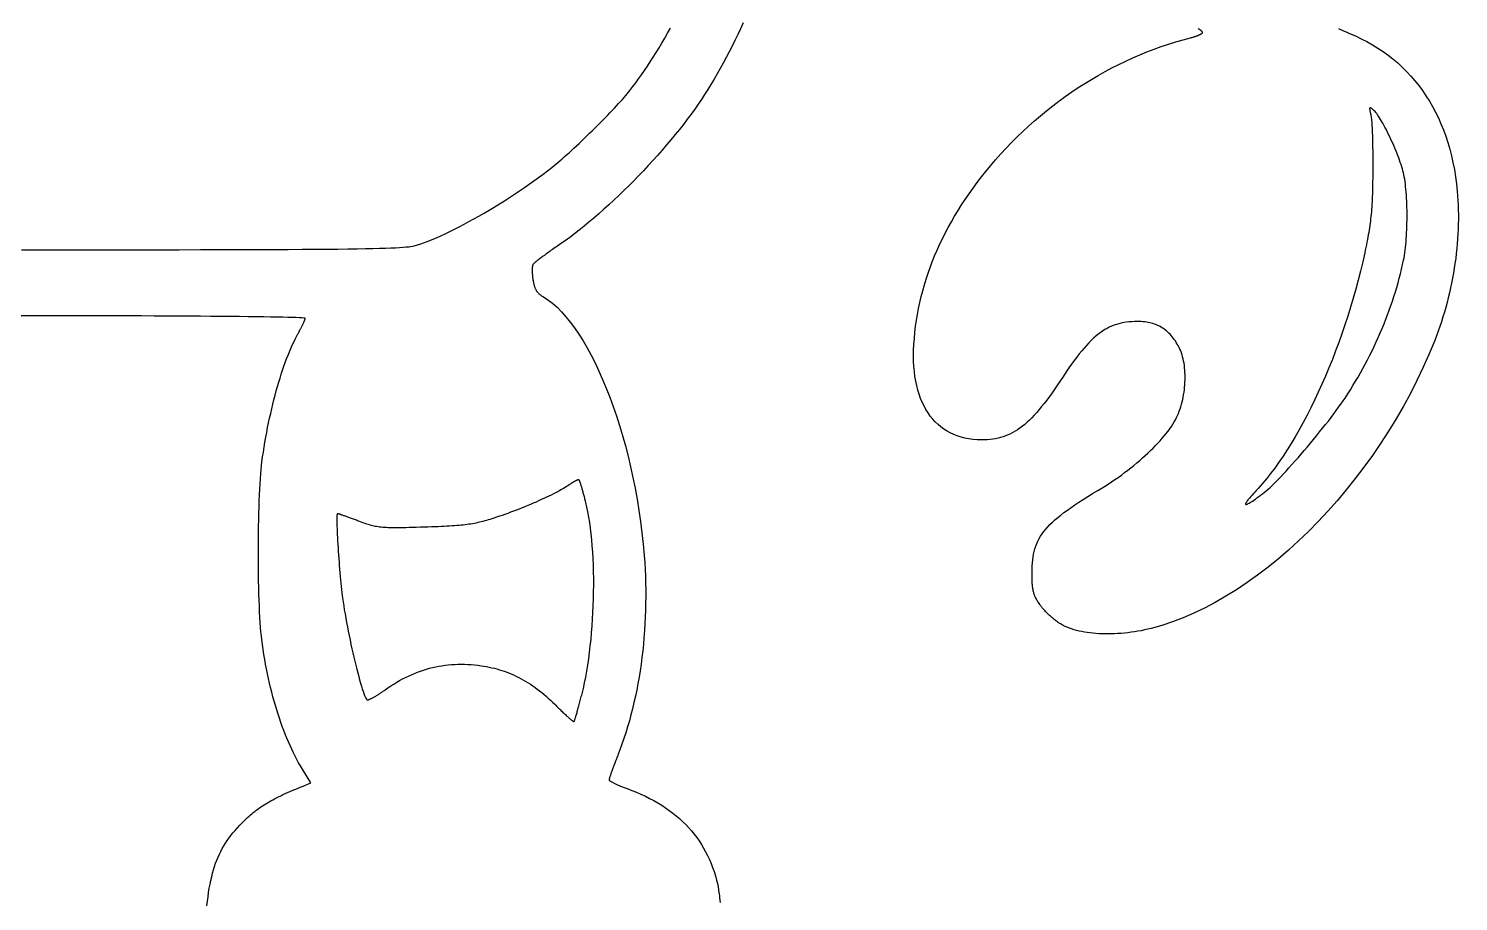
# Model space of a CAD drawing. Extents: x -419 to 419, y -275 to 1047.
# Drawn here: x -137.2 to -83.6, y 295.8 to 328.6 of the extents above; entities that cross this region are included whole.
import ezdxf

# ---------------------------------------------------------------- set-up
doc = ezdxf.new("R2010")
doc.units = 0
doc.layers.get('0').update_dxf_attribs({"linetype": 'CONTINUOUS'})

msp = doc.modelspace()

# ---------------------------------------------------------------- linework, layer by layer
for points in [[(-137.505, 320.282), (-136.374, 320.282), (-135.303, 320.282), (-134.289, 320.282), (-133.331, 320.283), (-132.428, 320.284), (-131.577, 320.284), (-130.778, 320.286), (-130.028, 320.287), (-129.327, 320.289), (-128.671, 320.291), (-128.061, 320.293), (-127.493, 320.296), (-126.967, 320.299), (-126.481, 320.302), (-126.033, 320.306), (-125.622, 320.31), (-125.246, 320.315), (-124.904, 320.32), (-124.593, 320.325), (-124.313, 320.331), (-124.061, 320.338), (-123.836, 320.345), (-123.637, 320.352), (-123.461, 320.36), (-123.308, 320.369), (-123.175, 320.378), (-123.061, 320.388), (-122.965, 320.398), (-122.884, 320.409), (-122.817, 320.421), (-122.763, 320.433), (-122.762, 320.43), (-122.64, 320.464), (-122.511, 320.505), (-122.375, 320.553), (-122.231, 320.608), (-122.082, 320.668), (-121.926, 320.734), (-121.764, 320.806), (-121.598, 320.883), (-121.426, 320.965), (-121.251, 321.052), (-121.072, 321.143), (-120.89, 321.239), (-120.705, 321.338), (-120.518, 321.441), (-120.329, 321.548), (-120.139, 321.657), (-119.947, 321.77), (-119.756, 321.885), (-119.564, 322.003), (-119.374, 322.122), (-119.184, 322.243), (-118.995, 322.366), (-118.809, 322.49), (-118.625, 322.615), (-118.444, 322.741), (-118.266, 322.867), (-118.092, 322.993), (-117.923, 323.12), (-117.758, 323.245), (-117.598, 323.37), (-117.445, 323.495), (-117.371, 323.556), (-117.293, 323.622), (-117.212, 323.692), (-117.127, 323.766), (-117.04, 323.844), (-116.95, 323.924), (-116.858, 324.008), (-116.764, 324.095), (-116.669, 324.184), (-116.572, 324.275), (-116.473, 324.368), (-116.375, 324.463), (-116.275, 324.558), (-116.176, 324.655), (-116.077, 324.752), (-115.978, 324.849), (-115.881, 324.947), (-115.784, 325.044), (-115.689, 325.14), (-115.595, 325.235), (-115.504, 325.33), (-115.415, 325.422), (-115.328, 325.513), (-115.245, 325.602), (-115.164, 325.688), (-115.088, 325.771), (-115.015, 325.852), (-114.946, 325.929), (-114.882, 326.002), (-114.823, 326.071), (-114.769, 326.137), (-114.663, 326.269), (-114.556, 326.407), (-114.447, 326.55), (-114.339, 326.699), (-114.229, 326.854), (-114.119, 327.012), (-114.01, 327.176), (-113.9, 327.343), (-113.79, 327.514), (-113.681, 327.688), (-113.572, 327.865), (-113.464, 328.045), (-113.357, 328.228), (-113.251, 328.412), (-113.146, 328.599)], [(-110.409, 328.802), (-110.511, 328.58), (-110.615, 328.36), (-110.721, 328.142), (-110.829, 327.926), (-110.938, 327.712), (-111.049, 327.501), (-111.162, 327.292), (-111.275, 327.087), (-111.39, 326.884), (-111.506, 326.685), (-111.623, 326.49), (-111.741, 326.298), (-111.86, 326.11), (-111.98, 325.927), (-112.103, 325.745), (-112.233, 325.56), (-112.368, 325.372), (-112.509, 325.183), (-112.655, 324.992), (-112.806, 324.8), (-112.962, 324.606), (-113.122, 324.412), (-113.287, 324.217), (-113.454, 324.023), (-113.626, 323.828), (-113.8, 323.634), (-113.977, 323.441), (-114.157, 323.25), (-114.339, 323.06), (-114.522, 322.871), (-114.707, 322.685), (-114.893, 322.502), (-115.08, 322.322), (-115.267, 322.144), (-115.455, 321.971), (-115.642, 321.801), (-115.829, 321.635), (-116.015, 321.474), (-116.2, 321.318), (-116.384, 321.167), (-116.566, 321.022), (-116.745, 320.882), (-116.923, 320.749), (-117.097, 320.622), (-117.269, 320.502), (-117.32, 320.467), (-117.371, 320.432), (-117.421, 320.398), (-117.47, 320.363), (-117.519, 320.329), (-117.567, 320.295), (-117.614, 320.262), (-117.66, 320.229), (-117.706, 320.196), (-117.75, 320.165), (-117.793, 320.133), (-117.835, 320.103), (-117.875, 320.073), (-117.914, 320.044), (-117.952, 320.016), (-117.988, 319.989), (-118.023, 319.963), (-118.056, 319.938), (-118.088, 319.914), (-118.117, 319.891), (-118.145, 319.869), (-118.171, 319.849), (-118.194, 319.829), (-118.216, 319.812), (-118.235, 319.795), (-118.253, 319.78), (-118.268, 319.767), (-118.28, 319.755), (-118.29, 319.745), (-118.298, 319.736), (-118.303, 319.729), (-118.307, 319.722), (-118.31, 319.715), (-118.313, 319.706), (-118.316, 319.696), (-118.319, 319.685), (-118.321, 319.673), (-118.323, 319.66), (-118.325, 319.646), (-118.327, 319.631), (-118.328, 319.615), (-118.33, 319.599), (-118.331, 319.582), (-118.331, 319.564), (-118.332, 319.545), (-118.332, 319.526), (-118.332, 319.506), (-118.332, 319.485), (-118.332, 319.464), (-118.331, 319.443), (-118.33, 319.421), (-118.329, 319.398), (-118.328, 319.376), (-118.326, 319.353), (-118.324, 319.329), (-118.322, 319.306), (-118.32, 319.282), (-118.317, 319.258), (-118.315, 319.234), (-118.312, 319.21), (-118.308, 319.185), (-118.305, 319.161), (-118.3, 319.127), (-118.294, 319.095), (-118.289, 319.064), (-118.282, 319.034), (-118.276, 319.005), (-118.269, 318.977), (-118.262, 318.951), (-118.255, 318.925), (-118.247, 318.9), (-118.239, 318.877), (-118.23, 318.854), (-118.22, 318.832), (-118.211, 318.81), (-118.2, 318.79), (-118.189, 318.77), (-118.178, 318.751), (-118.165, 318.733), (-118.153, 318.715), (-118.139, 318.697), (-118.125, 318.68), (-118.11, 318.664), (-118.094, 318.648), (-118.077, 318.632), (-118.06, 318.617), (-118.042, 318.602), (-118.022, 318.587), (-118.002, 318.572), (-117.981, 318.558), (-117.959, 318.543), (-117.936, 318.529), (-117.913, 318.514), (-117.741, 318.403), (-117.57, 318.272), (-117.4, 318.122), (-117.232, 317.954), (-117.066, 317.769), (-116.902, 317.567), (-116.74, 317.348), (-116.58, 317.114), (-116.423, 316.865), (-116.269, 316.601), (-116.118, 316.323), (-115.971, 316.033), (-115.827, 315.729), (-115.687, 315.414), (-115.551, 315.087), (-115.419, 314.749), (-115.292, 314.401), (-115.17, 314.044), (-115.053, 313.677), (-114.941, 313.302), (-114.835, 312.92), (-114.734, 312.53), (-114.64, 312.133), (-114.552, 311.731), (-114.47, 311.324), (-114.395, 310.911), (-114.327, 310.495), (-114.266, 310.075), (-114.212, 309.652), (-114.167, 309.227), (-114.129, 308.8), (-114.11, 308.543), (-114.095, 308.286), (-114.084, 308.029), (-114.076, 307.771), (-114.071, 307.514), (-114.07, 307.257), (-114.073, 306.999), (-114.079, 306.743), (-114.088, 306.487), (-114.101, 306.231), (-114.117, 305.977), (-114.136, 305.723), (-114.159, 305.471), (-114.185, 305.22), (-114.215, 304.97), (-114.247, 304.723), (-114.283, 304.476), (-114.322, 304.232), (-114.365, 303.99), (-114.41, 303.75), (-114.459, 303.513), (-114.511, 303.277), (-114.566, 303.045), (-114.624, 302.815), (-114.685, 302.589), (-114.75, 302.365), (-114.817, 302.145), (-114.888, 301.928), (-114.961, 301.715), (-115.037, 301.505), (-115.117, 301.3), (-115.134, 301.256), (-115.151, 301.212), (-115.168, 301.169), (-115.185, 301.126), (-115.201, 301.084), (-115.217, 301.042), (-115.233, 301.001), (-115.248, 300.961), (-115.263, 300.922), (-115.278, 300.883), (-115.292, 300.845), (-115.305, 300.809), (-115.319, 300.773), (-115.331, 300.738), (-115.343, 300.705), (-115.355, 300.673), (-115.366, 300.642), (-115.376, 300.612), (-115.386, 300.584), (-115.395, 300.557), (-115.403, 300.532), (-115.411, 300.509), (-115.418, 300.487), (-115.424, 300.467), (-115.43, 300.449), (-115.435, 300.433), (-115.439, 300.418), (-115.442, 300.406), (-115.444, 300.396), (-115.445, 300.388), (-115.446, 300.382), (-115.445, 300.376), (-115.442, 300.371), (-115.437, 300.364), (-115.431, 300.358), (-115.423, 300.35), (-115.413, 300.342), (-115.402, 300.334), (-115.389, 300.325), (-115.375, 300.316), (-115.359, 300.306), (-115.342, 300.296), (-115.323, 300.286), (-115.303, 300.275), (-115.282, 300.264), (-115.26, 300.252), (-115.236, 300.241), (-115.212, 300.229), (-115.186, 300.217), (-115.159, 300.204), (-115.131, 300.192), (-115.102, 300.179), (-115.073, 300.166), (-115.042, 300.154), (-115.011, 300.141), (-114.979, 300.127), (-114.946, 300.114), (-114.913, 300.101), (-114.878, 300.088), (-114.844, 300.075), (-114.809, 300.062), (-114.773, 300.049), (-114.594, 299.982), (-114.419, 299.912), (-114.249, 299.838), (-114.083, 299.761), (-113.923, 299.681), (-113.766, 299.598), (-113.615, 299.511), (-113.468, 299.421), (-113.326, 299.328), (-113.188, 299.231), (-113.055, 299.131), (-112.927, 299.028), (-112.803, 298.921), (-112.684, 298.812), (-112.57, 298.699), (-112.46, 298.582), (-112.355, 298.463), (-112.254, 298.34), (-112.158, 298.214), (-112.067, 298.084), (-111.981, 297.951), (-111.899, 297.815), (-111.821, 297.676), (-111.749, 297.533), (-111.681, 297.387), (-111.617, 297.238), (-111.558, 297.085), (-111.504, 296.93), (-111.455, 296.77), (-111.41, 296.608), (-111.37, 296.442), (-111.363, 296.41), (-111.356, 296.372), (-111.349, 296.328), (-111.341, 296.277), (-111.333, 296.221), (-111.325, 296.159), (-111.316, 296.092), (-111.307, 296.02), (-111.298, 295.942), (-111.289, 295.86), (-111.28, 295.774)], [(-88.064, 328.594), (-88.039, 328.581), (-88.014, 328.569), (-87.988, 328.556), (-87.961, 328.543), (-87.933, 328.529), (-87.904, 328.516), (-87.875, 328.503), (-87.845, 328.489), (-87.815, 328.476), (-87.784, 328.462), (-87.753, 328.449), (-87.721, 328.435), (-87.689, 328.422), (-87.656, 328.408), (-87.431, 328.312), (-87.212, 328.209), (-86.999, 328.099), (-86.792, 327.982), (-86.59, 327.858), (-86.395, 327.728), (-86.206, 327.59), (-86.022, 327.447), (-85.845, 327.296), (-85.675, 327.14), (-85.51, 326.976), (-85.352, 326.807), (-85.2, 326.631), (-85.055, 326.449), (-84.916, 326.261), (-84.783, 326.067), (-84.657, 325.867), (-84.538, 325.662), (-84.425, 325.45), (-84.319, 325.232), (-84.22, 325.009), (-84.128, 324.78), (-84.042, 324.546), (-83.963, 324.306), (-83.891, 324.061), (-83.827, 323.81), (-83.769, 323.555), (-83.718, 323.294), (-83.674, 323.027), (-83.638, 322.756), (-83.609, 322.48), (-83.594, 322.307), (-83.583, 322.132), (-83.574, 321.956), (-83.569, 321.778), (-83.566, 321.599), (-83.566, 321.42), (-83.569, 321.239), (-83.575, 321.057), (-83.583, 320.875), (-83.595, 320.692), (-83.609, 320.508), (-83.626, 320.324), (-83.646, 320.14), (-83.668, 319.955), (-83.694, 319.77), (-83.721, 319.586), (-83.752, 319.401), (-83.785, 319.216), (-83.821, 319.032), (-83.86, 318.848), (-83.901, 318.665), (-83.945, 318.482), (-83.991, 318.3), (-84.04, 318.118), (-84.092, 317.938), (-84.146, 317.758), (-84.203, 317.58), (-84.262, 317.403), (-84.324, 317.227), (-84.388, 317.053), (-84.455, 316.88), (-84.663, 316.374), (-84.885, 315.874), (-85.121, 315.379), (-85.37, 314.89), (-85.632, 314.408), (-85.906, 313.933), (-86.192, 313.467), (-86.488, 313.008), (-86.796, 312.558), (-87.113, 312.118), (-87.44, 311.688), (-87.775, 311.269), (-88.119, 310.86), (-88.47, 310.464), (-88.829, 310.08), (-89.194, 309.708), (-89.566, 309.35), (-89.943, 309.006), (-90.325, 308.677), (-90.711, 308.363), (-91.101, 308.064), (-91.495, 307.782), (-91.891, 307.516), (-92.29, 307.268), (-92.691, 307.037), (-93.092, 306.825), (-93.494, 306.632), (-93.896, 306.459), (-94.298, 306.306), (-94.699, 306.173), (-95.098, 306.062), (-95.223, 306.032), (-95.349, 306.004), (-95.475, 305.978), (-95.601, 305.955), (-95.727, 305.934), (-95.853, 305.916), (-95.978, 305.9), (-96.103, 305.886), (-96.227, 305.875), (-96.35, 305.866), (-96.472, 305.86), (-96.593, 305.856), (-96.712, 305.854), (-96.831, 305.855), (-96.947, 305.857), (-97.062, 305.863), (-97.175, 305.87), (-97.286, 305.88), (-97.395, 305.892), (-97.501, 305.907), (-97.605, 305.924), (-97.707, 305.943), (-97.805, 305.964), (-97.901, 305.988), (-97.994, 306.014), (-98.083, 306.042), (-98.169, 306.073), (-98.252, 306.106), (-98.331, 306.141), (-98.406, 306.178), (-98.478, 306.217), (-98.505, 306.234), (-98.533, 306.251), (-98.561, 306.269), (-98.589, 306.289), (-98.618, 306.309), (-98.647, 306.33), (-98.676, 306.351), (-98.705, 306.374), (-98.735, 306.397), (-98.764, 306.42), (-98.793, 306.444), (-98.822, 306.469), (-98.851, 306.494), (-98.88, 306.519), (-98.909, 306.545), (-98.937, 306.571), (-98.964, 306.597), (-98.992, 306.624), (-99.018, 306.65), (-99.045, 306.677), (-99.07, 306.703), (-99.095, 306.73), (-99.119, 306.756), (-99.143, 306.783), (-99.165, 306.809), (-99.187, 306.835), (-99.207, 306.86), (-99.227, 306.886), (-99.246, 306.91), (-99.263, 306.935), (-99.279, 306.959), (-99.303, 306.995), (-99.325, 307.03), (-99.347, 307.064), (-99.366, 307.097), (-99.385, 307.129), (-99.403, 307.161), (-99.419, 307.192), (-99.435, 307.223), (-99.449, 307.254), (-99.463, 307.285), (-99.475, 307.315), (-99.487, 307.347), (-99.497, 307.378), (-99.507, 307.41), (-99.516, 307.442), (-99.524, 307.476), (-99.531, 307.51), (-99.537, 307.545), (-99.543, 307.582), (-99.548, 307.62), (-99.553, 307.659), (-99.557, 307.7), (-99.56, 307.743), (-99.563, 307.787), (-99.565, 307.834), (-99.567, 307.882), (-99.568, 307.933), (-99.569, 307.987), (-99.57, 308.043), (-99.57, 308.102), (-99.57, 308.163), (-99.568, 308.289), (-99.563, 308.41), (-99.555, 308.527), (-99.543, 308.639), (-99.528, 308.749), (-99.509, 308.854), (-99.486, 308.957), (-99.459, 309.057), (-99.427, 309.154), (-99.39, 309.25), (-99.348, 309.343), (-99.301, 309.434), (-99.249, 309.524), (-99.19, 309.614), (-99.126, 309.702), (-99.056, 309.79), (-98.979, 309.877), (-98.896, 309.965), (-98.805, 310.053), (-98.708, 310.141), (-98.603, 310.231), (-98.491, 310.321), (-98.371, 310.413), (-98.243, 310.507), (-98.107, 310.603), (-97.962, 310.701), (-97.809, 310.802), (-97.647, 310.906), (-97.475, 311.013), (-97.295, 311.124), (-97.104, 311.238), (-96.974, 311.317), (-96.844, 311.398), (-96.716, 311.48), (-96.589, 311.564), (-96.463, 311.65), (-96.34, 311.736), (-96.217, 311.824), (-96.097, 311.913), (-95.979, 312.003), (-95.863, 312.094), (-95.749, 312.186), (-95.637, 312.278), (-95.528, 312.37), (-95.422, 312.463), (-95.318, 312.557), (-95.218, 312.65), (-95.12, 312.743), (-95.026, 312.836), (-94.935, 312.929), (-94.847, 313.021), (-94.763, 313.113), (-94.682, 313.205), (-94.606, 313.295), (-94.533, 313.385), (-94.464, 313.474), (-94.4, 313.561), (-94.34, 313.647), (-94.285, 313.732), (-94.234, 313.816), (-94.188, 313.898), (-94.146, 313.978), (-94.11, 314.056), (-94.076, 314.137), (-94.043, 314.219), (-94.013, 314.304), (-93.985, 314.39), (-93.96, 314.478), (-93.936, 314.567), (-93.915, 314.657), (-93.896, 314.748), (-93.879, 314.84), (-93.865, 314.933), (-93.852, 315.026), (-93.842, 315.119), (-93.834, 315.213), (-93.829, 315.306), (-93.825, 315.398), (-93.824, 315.491), (-93.825, 315.582), (-93.829, 315.673), (-93.834, 315.762), (-93.842, 315.85), (-93.853, 315.937), (-93.865, 316.022), (-93.88, 316.105), (-93.898, 316.186), (-93.917, 316.264), (-93.939, 316.341), (-93.963, 316.414), (-93.99, 316.485), (-94.019, 316.553), (-94.05, 316.617), (-94.084, 316.681), (-94.119, 316.742), (-94.155, 316.801), (-94.191, 316.858), (-94.229, 316.912), (-94.267, 316.965), (-94.307, 317.015), (-94.347, 317.063), (-94.389, 317.108), (-94.432, 317.152), (-94.475, 317.193), (-94.52, 317.232), (-94.566, 317.269), (-94.613, 317.304), (-94.661, 317.337), (-94.711, 317.368), (-94.762, 317.397), (-94.814, 317.423), (-94.867, 317.448), (-94.921, 317.47), (-94.977, 317.491), (-95.034, 317.509), (-95.092, 317.525), (-95.152, 317.54), (-95.213, 317.552), (-95.276, 317.563), (-95.34, 317.572), (-95.405, 317.578), (-95.472, 317.583), (-95.541, 317.586), (-95.611, 317.587), (-95.719, 317.585), (-95.825, 317.581), (-95.927, 317.573), (-96.027, 317.562), (-96.124, 317.547), (-96.219, 317.529), (-96.313, 317.507), (-96.404, 317.48), (-96.493, 317.45), (-96.582, 317.415), (-96.669, 317.375), (-96.755, 317.331), (-96.84, 317.282), (-96.925, 317.228), (-97.01, 317.169), (-97.095, 317.104), (-97.179, 317.033), (-97.265, 316.957), (-97.35, 316.876), (-97.437, 316.788), (-97.524, 316.693), (-97.613, 316.593), (-97.704, 316.486), (-97.796, 316.372), (-97.889, 316.251), (-97.985, 316.123), (-98.084, 315.988), (-98.185, 315.845), (-98.288, 315.695), (-98.395, 315.538), (-98.505, 315.372), (-98.612, 315.211), (-98.716, 315.057), (-98.819, 314.911), (-98.919, 314.771), (-99.017, 314.638), (-99.114, 314.512), (-99.209, 314.392), (-99.302, 314.278), (-99.395, 314.171), (-99.486, 314.07), (-99.576, 313.975), (-99.666, 313.886), (-99.755, 313.803), (-99.844, 313.725), (-99.933, 313.653), (-100.022, 313.586), (-100.11, 313.525), (-100.2, 313.468), (-100.289, 313.417), (-100.379, 313.37), (-100.471, 313.328), (-100.563, 313.291), (-100.656, 313.258), (-100.751, 313.229), (-100.847, 313.205), (-100.945, 313.185), (-101.045, 313.168), (-101.146, 313.156), (-101.25, 313.147), (-101.357, 313.142), (-101.466, 313.14), (-101.629, 313.144), (-101.788, 313.157), (-101.942, 313.177), (-102.092, 313.207), (-102.236, 313.244), (-102.375, 313.289), (-102.509, 313.342), (-102.638, 313.402), (-102.761, 313.471), (-102.879, 313.547), (-102.992, 313.63), (-103.099, 313.721), (-103.201, 313.82), (-103.297, 313.925), (-103.388, 314.038), (-103.472, 314.157), (-103.551, 314.283), (-103.624, 314.417), (-103.691, 314.557), (-103.752, 314.703), (-103.807, 314.856), (-103.856, 315.016), (-103.898, 315.181), (-103.934, 315.354), (-103.964, 315.532), (-103.987, 315.716), (-104.004, 315.906), (-104.014, 316.102), (-104.017, 316.303), (-104.014, 316.511), (-104.004, 316.724), (-103.987, 316.953), (-103.965, 317.181), (-103.938, 317.407), (-103.907, 317.633), (-103.87, 317.857), (-103.828, 318.081), (-103.782, 318.303), (-103.73, 318.524), (-103.674, 318.745), (-103.612, 318.964), (-103.546, 319.183), (-103.474, 319.4), (-103.397, 319.617), (-103.316, 319.834), (-103.229, 320.049), (-103.137, 320.264), (-103.039, 320.478), (-102.937, 320.692), (-102.829, 320.905), (-102.716, 321.118), (-102.598, 321.33), (-102.475, 321.542), (-102.347, 321.753), (-102.213, 321.965), (-102.074, 322.175), (-101.929, 322.386), (-101.779, 322.596), (-101.624, 322.807), (-101.464, 323.017), (-101.298, 323.227), (-101.126, 323.437), (-100.936, 323.662), (-100.74, 323.884), (-100.541, 324.101), (-100.337, 324.314), (-100.128, 324.524), (-99.915, 324.729), (-99.699, 324.929), (-99.478, 325.126), (-99.254, 325.317), (-99.025, 325.505), (-98.794, 325.687), (-98.559, 325.865), (-98.321, 326.039), (-98.079, 326.207), (-97.835, 326.37), (-97.588, 326.529), (-97.338, 326.682), (-97.086, 326.83), (-96.831, 326.972), (-96.573, 327.11), (-96.314, 327.242), (-96.053, 327.368), (-95.789, 327.488), (-95.524, 327.603), (-95.257, 327.712), (-94.988, 327.816), (-94.719, 327.913), (-94.447, 328.004), (-94.175, 328.089), (-93.902, 328.168), (-93.628, 328.24), (-93.603, 328.247), (-93.58, 328.253), (-93.556, 328.259), (-93.533, 328.266), (-93.51, 328.273), (-93.488, 328.28), (-93.466, 328.286), (-93.445, 328.293), (-93.424, 328.3), (-93.404, 328.307), (-93.384, 328.315), (-93.365, 328.322), (-93.347, 328.329), (-93.33, 328.336), (-93.313, 328.343), (-93.297, 328.35), (-93.281, 328.357), (-93.267, 328.364), (-93.254, 328.37), (-93.241, 328.377), (-93.229, 328.384), (-93.218, 328.39), (-93.209, 328.396), (-93.2, 328.402), (-93.192, 328.408), (-93.186, 328.414), (-93.18, 328.42), (-93.176, 328.425), (-93.173, 328.43), (-93.171, 328.435), (-93.17, 328.439), (-93.171, 328.444), (-93.172, 328.449), (-93.175, 328.454), (-93.178, 328.46), (-93.182, 328.466), (-93.187, 328.473), (-93.193, 328.48), (-93.2, 328.487), (-93.208, 328.494), (-93.216, 328.502), (-93.225, 328.51), (-93.235, 328.518), (-93.245, 328.526), (-93.256, 328.535), (-93.268, 328.543), (-93.281, 328.552), (-93.294, 328.561), (-93.307, 328.57), (-93.321, 328.58), (-93.336, 328.589)], [(-130.542, 295.644), (-130.522, 295.82), (-130.5, 295.988), (-130.476, 296.15), (-130.451, 296.306), (-130.423, 296.456), (-130.394, 296.6), (-130.363, 296.738), (-130.329, 296.872), (-130.293, 297.001), (-130.255, 297.125), (-130.214, 297.245), (-130.171, 297.362), (-130.124, 297.475), (-130.075, 297.585), (-130.023, 297.691), (-129.967, 297.796), (-129.909, 297.898), (-129.847, 297.998), (-129.781, 298.096), (-129.712, 298.194), (-129.639, 298.29), (-129.563, 298.385), (-129.482, 298.48), (-129.398, 298.575), (-129.309, 298.671), (-129.216, 298.766), (-129.118, 298.863), (-129.065, 298.914), (-129.013, 298.963), (-128.96, 299.011), (-128.907, 299.058), (-128.853, 299.104), (-128.8, 299.149), (-128.745, 299.193), (-128.69, 299.236), (-128.634, 299.278), (-128.577, 299.319), (-128.519, 299.36), (-128.459, 299.4), (-128.398, 299.439), (-128.336, 299.478), (-128.272, 299.517), (-128.207, 299.555), (-128.139, 299.593), (-128.07, 299.631), (-127.999, 299.669), (-127.925, 299.707), (-127.849, 299.744), (-127.77, 299.782), (-127.689, 299.82), (-127.606, 299.859), (-127.519, 299.898), (-127.429, 299.937), (-127.337, 299.976), (-127.241, 300.016), (-127.142, 300.057), (-127.039, 300.099), (-126.933, 300.141), (-126.636, 300.258), (-126.959, 300.783), (-127.029, 300.899), (-127.098, 301.018), (-127.165, 301.141), (-127.231, 301.267), (-127.296, 301.396), (-127.36, 301.528), (-127.422, 301.663), (-127.483, 301.801), (-127.543, 301.943), (-127.601, 302.087), (-127.658, 302.233), (-127.714, 302.383), (-127.768, 302.535), (-127.821, 302.689), (-127.873, 302.847), (-127.923, 303.006), (-127.971, 303.168), (-128.018, 303.332), (-128.064, 303.499), (-128.108, 303.667), (-128.15, 303.838), (-128.19, 304.01), (-128.23, 304.185), (-128.267, 304.361), (-128.303, 304.54), (-128.337, 304.719), (-128.369, 304.901), (-128.4, 305.084), (-128.429, 305.269), (-128.456, 305.455), (-128.481, 305.643), (-128.498, 305.781), (-128.513, 305.935), (-128.527, 306.103), (-128.54, 306.285), (-128.552, 306.479), (-128.563, 306.685), (-128.572, 306.901), (-128.581, 307.126), (-128.588, 307.359), (-128.595, 307.599), (-128.6, 307.845), (-128.604, 308.095), (-128.607, 308.35), (-128.609, 308.606), (-128.61, 308.865), (-128.61, 309.124), (-128.609, 309.382), (-128.606, 309.638), (-128.603, 309.892), (-128.598, 310.142), (-128.593, 310.386), (-128.586, 310.625), (-128.578, 310.856), (-128.569, 311.079), (-128.559, 311.292), (-128.548, 311.495), (-128.536, 311.687), (-128.523, 311.865), (-128.508, 312.03), (-128.493, 312.18), (-128.476, 312.314), (-128.45, 312.501), (-128.423, 312.686), (-128.393, 312.871), (-128.363, 313.056), (-128.33, 313.239), (-128.297, 313.421), (-128.262, 313.602), (-128.225, 313.782), (-128.187, 313.96), (-128.148, 314.136), (-128.108, 314.31), (-128.067, 314.482), (-128.024, 314.651), (-127.981, 314.819), (-127.936, 314.983), (-127.891, 315.145), (-127.844, 315.304), (-127.797, 315.46), (-127.749, 315.613), (-127.7, 315.762), (-127.65, 315.907), (-127.6, 316.049), (-127.549, 316.187), (-127.497, 316.321), (-127.445, 316.45), (-127.392, 316.576), (-127.339, 316.696), (-127.285, 316.812), (-127.231, 316.923), (-127.177, 317.029), (-127.123, 317.129), (-127.108, 317.155), (-127.094, 317.181), (-127.08, 317.206), (-127.066, 317.232), (-127.053, 317.257), (-127.04, 317.282), (-127.027, 317.307), (-127.014, 317.331), (-127.002, 317.355), (-126.99, 317.379), (-126.978, 317.402), (-126.967, 317.424), (-126.956, 317.447), (-126.946, 317.468), (-126.936, 317.489), (-126.926, 317.509), (-126.917, 317.529), (-126.909, 317.548), (-126.901, 317.566), (-126.893, 317.583), (-126.886, 317.6), (-126.88, 317.615), (-126.874, 317.63), (-126.869, 317.644), (-126.864, 317.656), (-126.861, 317.668), (-126.857, 317.678), (-126.855, 317.688), (-126.853, 317.696), (-126.852, 317.703), (-126.851, 317.708), (-126.865, 317.713), (-126.907, 317.718), (-126.975, 317.723), (-127.07, 317.728), (-127.19, 317.733), (-127.335, 317.737), (-127.504, 317.742), (-127.697, 317.746), (-127.913, 317.751), (-128.151, 317.755), (-128.411, 317.759), (-128.693, 317.763), (-128.994, 317.766), (-129.315, 317.77), (-129.656, 317.773), (-130.015, 317.777), (-130.392, 317.78), (-130.786, 317.783), (-131.196, 317.785), (-131.623, 317.788), (-132.064, 317.79), (-132.521, 317.793), (-132.991, 317.795), (-133.475, 317.796), (-133.972, 317.798), (-134.48, 317.799), (-135, 317.8), (-135.531, 317.801), (-136.072, 317.802), (-136.622, 317.802), (-137.181, 317.802), (-137.728, 317.802)], [(-116.412, 303.811), (-116.366, 304.02), (-116.322, 304.235), (-116.282, 304.458), (-116.245, 304.686), (-116.21, 304.921), (-116.178, 305.16), (-116.15, 305.403), (-116.124, 305.651), (-116.101, 305.901), (-116.081, 306.154), (-116.064, 306.409), (-116.05, 306.665), (-116.039, 306.921), (-116.031, 307.178), (-116.026, 307.434), (-116.023, 307.689), (-116.024, 307.942), (-116.028, 308.193), (-116.036, 308.441), (-116.046, 308.685), (-116.059, 308.925), (-116.075, 309.16), (-116.095, 309.39), (-116.117, 309.613), (-116.143, 309.83), (-116.172, 310.04), (-116.204, 310.242), (-116.239, 310.435), (-116.277, 310.619), (-116.318, 310.794), (-116.329, 310.836), (-116.34, 310.878), (-116.351, 310.919), (-116.362, 310.96), (-116.372, 311), (-116.383, 311.04), (-116.393, 311.079), (-116.404, 311.117), (-116.414, 311.154), (-116.424, 311.19), (-116.434, 311.226), (-116.444, 311.26), (-116.453, 311.293), (-116.462, 311.326), (-116.471, 311.357), (-116.48, 311.386), (-116.489, 311.415), (-116.497, 311.441), (-116.505, 311.467), (-116.512, 311.491), (-116.52, 311.514), (-116.526, 311.534), (-116.533, 311.554), (-116.539, 311.571), (-116.545, 311.587), (-116.55, 311.6), (-116.555, 311.612), (-116.559, 311.622), (-116.563, 311.63), (-116.566, 311.636), (-116.569, 311.639), (-116.572, 311.642), (-116.576, 311.643), (-116.58, 311.644), (-116.586, 311.644), (-116.592, 311.644), (-116.599, 311.643), (-116.607, 311.641), (-116.615, 311.639), (-116.624, 311.636), (-116.634, 311.633), (-116.644, 311.629), (-116.655, 311.624), (-116.667, 311.619), (-116.679, 311.614), (-116.691, 311.608), (-116.704, 311.602), (-116.718, 311.595), (-116.732, 311.587), (-116.746, 311.58), (-116.761, 311.571), (-116.776, 311.563), (-116.791, 311.554), (-116.807, 311.544), (-116.823, 311.534), (-116.839, 311.524), (-116.856, 311.514), (-116.872, 311.503), (-116.889, 311.491), (-116.906, 311.48), (-116.923, 311.468), (-116.941, 311.456), (-116.988, 311.423), (-117.041, 311.389), (-117.099, 311.353), (-117.161, 311.316), (-117.228, 311.277), (-117.299, 311.238), (-117.374, 311.198), (-117.453, 311.157), (-117.535, 311.115), (-117.621, 311.072), (-117.709, 311.029), (-117.801, 310.986), (-117.894, 310.942), (-117.991, 310.898), (-118.089, 310.853), (-118.189, 310.809), (-118.291, 310.765), (-118.395, 310.72), (-118.499, 310.676), (-118.605, 310.633), (-118.712, 310.59), (-118.818, 310.547), (-118.926, 310.505), (-119.033, 310.464), (-119.14, 310.424), (-119.247, 310.384), (-119.353, 310.346), (-119.458, 310.309), (-119.563, 310.273), (-119.666, 310.238), (-119.767, 310.205), (-119.841, 310.182), (-119.912, 310.159), (-119.981, 310.138), (-120.049, 310.119), (-120.115, 310.1), (-120.181, 310.082), (-120.245, 310.065), (-120.31, 310.05), (-120.374, 310.035), (-120.438, 310.021), (-120.503, 310.008), (-120.569, 309.996), (-120.636, 309.984), (-120.704, 309.973), (-120.774, 309.963), (-120.846, 309.954), (-120.921, 309.945), (-120.998, 309.937), (-121.078, 309.929), (-121.162, 309.922), (-121.249, 309.916), (-121.34, 309.909), (-121.435, 309.903), (-121.535, 309.898), (-121.639, 309.892), (-121.749, 309.887), (-121.864, 309.883), (-121.985, 309.878), (-122.112, 309.873), (-122.246, 309.869), (-122.386, 309.865), (-122.541, 309.86), (-122.687, 309.856), (-122.825, 309.852), (-122.954, 309.849), (-123.075, 309.846), (-123.188, 309.844), (-123.294, 309.842), (-123.394, 309.841), (-123.487, 309.841), (-123.574, 309.841), (-123.656, 309.843), (-123.733, 309.845), (-123.806, 309.847), (-123.875, 309.851), (-123.939, 309.856), (-124.001, 309.862), (-124.06, 309.868), (-124.117, 309.876), (-124.172, 309.885), (-124.226, 309.895), (-124.278, 309.906), (-124.33, 309.919), (-124.382, 309.932), (-124.434, 309.947), (-124.487, 309.964), (-124.541, 309.981), (-124.597, 310.001), (-124.655, 310.021), (-124.716, 310.043), (-124.78, 310.067), (-124.847, 310.092), (-124.886, 310.107), (-124.925, 310.122), (-124.963, 310.136), (-125.001, 310.15), (-125.038, 310.164), (-125.075, 310.178), (-125.111, 310.191), (-125.147, 310.204), (-125.182, 310.217), (-125.216, 310.229), (-125.249, 310.241), (-125.281, 310.253), (-125.312, 310.264), (-125.342, 310.275), (-125.371, 310.285), (-125.399, 310.295), (-125.426, 310.304), (-125.451, 310.313), (-125.476, 310.321), (-125.498, 310.329), (-125.52, 310.336), (-125.54, 310.343), (-125.558, 310.349), (-125.575, 310.354), (-125.59, 310.359), (-125.603, 310.363), (-125.615, 310.366), (-125.625, 310.369), (-125.633, 310.37), (-125.639, 310.372), (-125.643, 310.372), (-125.649, 310.365), (-125.655, 310.346), (-125.659, 310.314), (-125.662, 310.27), (-125.663, 310.216), (-125.664, 310.152), (-125.664, 310.078), (-125.662, 309.995), (-125.66, 309.904), (-125.657, 309.805), (-125.653, 309.7), (-125.648, 309.588), (-125.642, 309.471), (-125.636, 309.349), (-125.629, 309.223), (-125.621, 309.094), (-125.612, 308.962), (-125.603, 308.828), (-125.594, 308.692), (-125.583, 308.556), (-125.573, 308.42), (-125.562, 308.284), (-125.551, 308.15), (-125.539, 308.018), (-125.527, 307.888), (-125.515, 307.762), (-125.502, 307.64), (-125.489, 307.523), (-125.477, 307.411), (-125.464, 307.305), (-125.451, 307.206), (-125.431, 307.064), (-125.408, 306.916), (-125.384, 306.764), (-125.358, 306.608), (-125.33, 306.449), (-125.3, 306.287), (-125.269, 306.123), (-125.237, 305.958), (-125.203, 305.793), (-125.169, 305.628), (-125.134, 305.463), (-125.098, 305.3), (-125.062, 305.14), (-125.026, 304.982), (-124.989, 304.827), (-124.953, 304.677), (-124.917, 304.531), (-124.881, 304.391), (-124.845, 304.257), (-124.811, 304.13), (-124.777, 304.011), (-124.744, 303.9), (-124.713, 303.797), (-124.682, 303.704), (-124.654, 303.622), (-124.626, 303.55), (-124.601, 303.49), (-124.578, 303.442), (-124.557, 303.407), (-124.538, 303.385), (-124.522, 303.378), (-124.514, 303.378), (-124.504, 303.38), (-124.493, 303.382), (-124.481, 303.386), (-124.467, 303.39), (-124.453, 303.396), (-124.437, 303.402), (-124.42, 303.409), (-124.402, 303.417), (-124.384, 303.426), (-124.364, 303.436), (-124.344, 303.446), (-124.322, 303.457), (-124.3, 303.469), (-124.277, 303.482), (-124.254, 303.495), (-124.23, 303.509), (-124.205, 303.523), (-124.18, 303.538), (-124.154, 303.554), (-124.128, 303.57), (-124.102, 303.586), (-124.075, 303.603), (-124.048, 303.621), (-124.02, 303.639), (-123.993, 303.657), (-123.965, 303.676), (-123.937, 303.695), (-123.909, 303.714), (-123.881, 303.734), (-123.853, 303.754), (-123.745, 303.83), (-123.636, 303.903), (-123.527, 303.973), (-123.417, 304.04), (-123.308, 304.103), (-123.197, 304.164), (-123.087, 304.221), (-122.976, 304.275), (-122.864, 304.326), (-122.752, 304.374), (-122.64, 304.418), (-122.527, 304.46), (-122.413, 304.498), (-122.299, 304.534), (-122.184, 304.566), (-122.068, 304.595), (-121.952, 304.621), (-121.835, 304.644), (-121.718, 304.663), (-121.6, 304.68), (-121.481, 304.694), (-121.361, 304.704), (-121.24, 304.712), (-121.119, 304.716), (-120.996, 304.718), (-120.873, 304.716), (-120.749, 304.711), (-120.624, 304.704), (-120.498, 304.693), (-120.37, 304.679), (-120.242, 304.662), (-120.142, 304.647), (-120.043, 304.63), (-119.945, 304.611), (-119.847, 304.589), (-119.751, 304.566), (-119.655, 304.541), (-119.56, 304.513), (-119.466, 304.484), (-119.373, 304.452), (-119.28, 304.418), (-119.189, 304.383), (-119.098, 304.345), (-119.007, 304.305), (-118.918, 304.263), (-118.829, 304.218), (-118.741, 304.172), (-118.653, 304.123), (-118.566, 304.073), (-118.48, 304.02), (-118.394, 303.965), (-118.309, 303.908), (-118.225, 303.848), (-118.141, 303.787), (-118.057, 303.723), (-117.974, 303.657), (-117.892, 303.588), (-117.81, 303.518), (-117.728, 303.445), (-117.647, 303.37), (-117.567, 303.293), (-117.486, 303.213), (-117.45, 303.177), (-117.414, 303.141), (-117.379, 303.106), (-117.344, 303.071), (-117.309, 303.037), (-117.275, 303.004), (-117.242, 302.972), (-117.209, 302.941), (-117.177, 302.91), (-117.146, 302.881), (-117.116, 302.852), (-117.086, 302.825), (-117.058, 302.799), (-117.03, 302.773), (-117.004, 302.749), (-116.978, 302.727), (-116.954, 302.705), (-116.931, 302.685), (-116.909, 302.666), (-116.888, 302.649), (-116.869, 302.633), (-116.851, 302.619), (-116.834, 302.606), (-116.819, 302.595), (-116.806, 302.585), (-116.794, 302.577), (-116.784, 302.571), (-116.775, 302.567), (-116.768, 302.564), (-116.763, 302.563), (-116.76, 302.565), (-116.758, 302.568), (-116.754, 302.575), (-116.75, 302.584), (-116.746, 302.595), (-116.741, 302.609), (-116.735, 302.626), (-116.729, 302.645), (-116.722, 302.666), (-116.714, 302.689), (-116.706, 302.715), (-116.698, 302.742), (-116.689, 302.772), (-116.68, 302.803), (-116.67, 302.836), (-116.66, 302.871), (-116.65, 302.908), (-116.639, 302.946), (-116.627, 302.986), (-116.616, 303.027), (-116.604, 303.07), (-116.592, 303.114), (-116.58, 303.159), (-116.567, 303.206), (-116.554, 303.253), (-116.541, 303.302), (-116.528, 303.351), (-116.515, 303.402), (-116.501, 303.453), (-116.488, 303.505), (-116.474, 303.558), (-116.461, 303.611), (-116.412, 303.811)]]:
    msp.add_lwpolyline(points)
msp.add_lwpolyline([(-89.585, 312.475), (-89.468, 312.608), (-89.352, 312.744), (-89.235, 312.881), (-89.118, 313.02), (-89.002, 313.16), (-88.887, 313.299), (-88.774, 313.439), (-88.663, 313.577), (-88.554, 313.715), (-88.448, 313.851), (-88.345, 313.984), (-88.246, 314.115), (-88.152, 314.243), (-88.061, 314.367), (-87.976, 314.487), (-87.896, 314.603), (-87.822, 314.713), (-87.72, 314.868), (-87.621, 315.025), (-87.523, 315.183), (-87.427, 315.342), (-87.333, 315.502), (-87.241, 315.664), (-87.151, 315.826), (-87.062, 315.99), (-86.976, 316.155), (-86.892, 316.32), (-86.809, 316.487), (-86.729, 316.654), (-86.65, 316.822), (-86.574, 316.991), (-86.5, 317.16), (-86.428, 317.33), (-86.358, 317.5), (-86.291, 317.67), (-86.226, 317.841), (-86.162, 318.012), (-86.102, 318.184), (-86.043, 318.355), (-85.987, 318.527), (-85.933, 318.699), (-85.882, 318.87), (-85.833, 319.042), (-85.786, 319.213), (-85.742, 319.384), (-85.7, 319.555), (-85.661, 319.725), (-85.625, 319.895), (-85.608, 319.98), (-85.593, 320.07), (-85.578, 320.164), (-85.565, 320.263), (-85.553, 320.365), (-85.542, 320.471), (-85.532, 320.579), (-85.524, 320.691), (-85.516, 320.805), (-85.51, 320.921), (-85.504, 321.038), (-85.5, 321.157), (-85.497, 321.277), (-85.495, 321.397), (-85.494, 321.517), (-85.494, 321.637), (-85.495, 321.757), (-85.498, 321.876), (-85.501, 321.994), (-85.506, 322.11), (-85.512, 322.224), (-85.518, 322.336), (-85.526, 322.445), (-85.535, 322.551), (-85.546, 322.653), (-85.557, 322.752), (-85.569, 322.847), (-85.583, 322.937), (-85.597, 323.022), (-85.613, 323.103), (-85.63, 323.177), (-85.648, 323.248), (-85.669, 323.323), (-85.692, 323.401), (-85.718, 323.482), (-85.746, 323.565), (-85.776, 323.651), (-85.808, 323.738), (-85.842, 323.827), (-85.877, 323.918), (-85.914, 324.009), (-85.952, 324.101), (-85.991, 324.192), (-86.031, 324.284), (-86.072, 324.375), (-86.114, 324.465), (-86.156, 324.554), (-86.198, 324.641), (-86.24, 324.727), (-86.282, 324.81), (-86.324, 324.89), (-86.366, 324.967), (-86.407, 325.042), (-86.447, 325.112), (-86.487, 325.178), (-86.525, 325.24), (-86.562, 325.298), (-86.598, 325.35), (-86.632, 325.396), (-86.665, 325.437), (-86.696, 325.472), (-86.724, 325.501), (-86.743, 325.518), (-86.761, 325.533), (-86.777, 325.548), (-86.792, 325.561), (-86.806, 325.573), (-86.819, 325.584), (-86.831, 325.593), (-86.842, 325.601), (-86.852, 325.607), (-86.86, 325.612), (-86.868, 325.616), (-86.875, 325.618), (-86.881, 325.618), (-86.886, 325.617), (-86.89, 325.614), (-86.893, 325.609), (-86.895, 325.603), (-86.896, 325.595), (-86.897, 325.586), (-86.897, 325.574), (-86.896, 325.561), (-86.894, 325.546), (-86.892, 325.529), (-86.888, 325.51), (-86.885, 325.489), (-86.88, 325.466), (-86.875, 325.441), (-86.869, 325.414), (-86.863, 325.385), (-86.856, 325.353), (-86.849, 325.32), (-86.845, 325.298), (-86.84, 325.272), (-86.836, 325.241), (-86.832, 325.207), (-86.828, 325.168), (-86.825, 325.125), (-86.821, 325.079), (-86.817, 325.029), (-86.814, 324.975), (-86.811, 324.919), (-86.808, 324.859), (-86.805, 324.796), (-86.802, 324.73), (-86.799, 324.662), (-86.796, 324.591), (-86.794, 324.518), (-86.792, 324.442), (-86.79, 324.365), (-86.788, 324.285), (-86.786, 324.204), (-86.785, 324.121), (-86.783, 324.036), (-86.782, 323.95), (-86.781, 323.863), (-86.781, 323.775), (-86.78, 323.686), (-86.78, 323.596), (-86.78, 323.505), (-86.78, 323.414), (-86.78, 323.323), (-86.781, 323.231), (-86.782, 323.096), (-86.784, 322.966), (-86.785, 322.841), (-86.788, 322.72), (-86.79, 322.605), (-86.793, 322.493), (-86.796, 322.385), (-86.8, 322.281), (-86.804, 322.18), (-86.809, 322.082), (-86.815, 321.986), (-86.821, 321.893), (-86.827, 321.802), (-86.834, 321.712), (-86.842, 321.624), (-86.851, 321.537), (-86.86, 321.451), (-86.87, 321.366), (-86.881, 321.28), (-86.893, 321.195), (-86.905, 321.109), (-86.919, 321.023), (-86.933, 320.935), (-86.948, 320.847), (-86.964, 320.756), (-86.982, 320.664), (-87, 320.57), (-87.019, 320.473), (-87.039, 320.373), (-87.061, 320.27), (-87.083, 320.164), (-87.159, 319.823), (-87.24, 319.483), (-87.326, 319.142), (-87.417, 318.803), (-87.513, 318.465), (-87.613, 318.128), (-87.717, 317.793), (-87.826, 317.461), (-87.938, 317.131), (-88.055, 316.805), (-88.175, 316.482), (-88.298, 316.163), (-88.425, 315.848), (-88.555, 315.537), (-88.688, 315.232), (-88.824, 314.932), (-88.963, 314.637), (-89.103, 314.349), (-89.247, 314.067), (-89.392, 313.792), (-89.54, 313.524), (-89.689, 313.263), (-89.84, 313.01), (-89.992, 312.766), (-90.146, 312.53), (-90.301, 312.304), (-90.456, 312.086), (-90.613, 311.879), (-90.77, 311.681), (-90.928, 311.494), (-91.086, 311.318), (-91.149, 311.25), (-91.208, 311.185), (-91.262, 311.125), (-91.312, 311.069), (-91.357, 311.017), (-91.397, 310.969), (-91.433, 310.925), (-91.464, 310.886), (-91.491, 310.85), (-91.513, 310.819), (-91.531, 310.792), (-91.544, 310.769), (-91.552, 310.75), (-91.556, 310.736), (-91.555, 310.725), (-91.55, 310.719), (-91.54, 310.716), (-91.525, 310.718), (-91.506, 310.724), (-91.482, 310.734), (-91.454, 310.748), (-91.421, 310.767), (-91.384, 310.789), (-91.342, 310.816), (-91.295, 310.847), (-91.244, 310.882), (-91.188, 310.921), (-91.127, 310.964), (-91.062, 311.011), (-90.993, 311.062), (-90.918, 311.118), (-90.919, 311.118), (-90.854, 311.168), (-90.784, 311.228), (-90.707, 311.296), (-90.625, 311.372), (-90.537, 311.456), (-90.445, 311.547), (-90.348, 311.645), (-90.247, 311.749), (-90.143, 311.859), (-90.036, 311.974), (-89.926, 312.093), (-89.814, 312.217), (-89.7, 312.344)], close=True)

doc.saveas('drawing.dxf')
